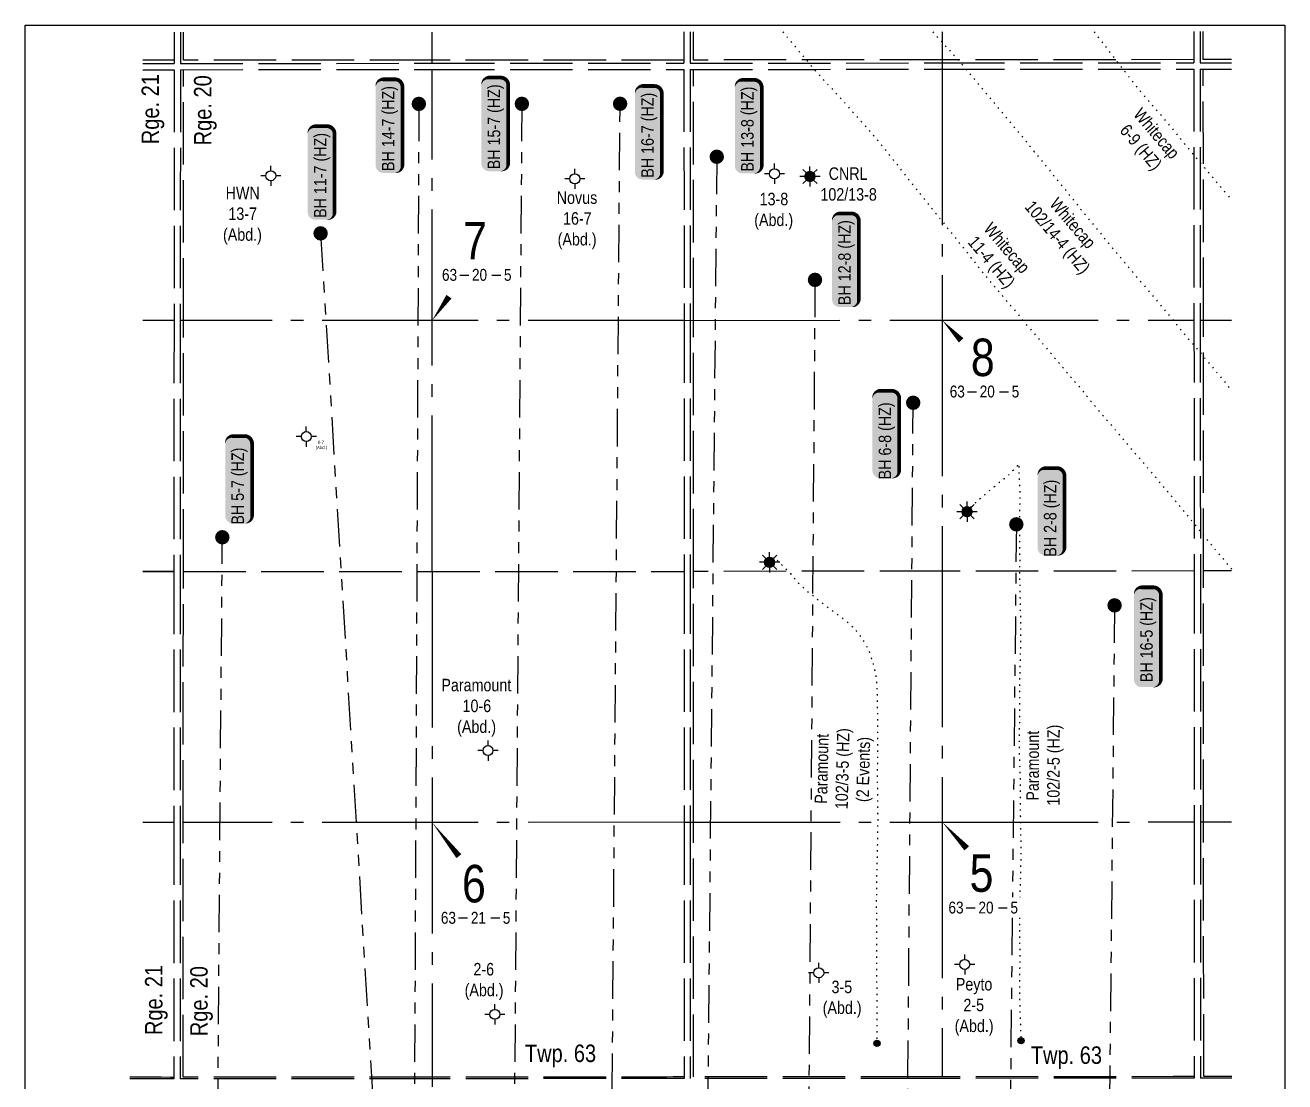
# Model space of a CAD drawing. Extents: x 492570 to 504268, y 6024618 to 6032974.
# Drawn here: x 502733 to 503742, y 6031501 to 6032348 of the extents above; entities that cross this region are included whole.
import ezdxf
from ezdxf.enums import TextEntityAlignment as Align

# ---------------------------------------------------------------- set-up
doc = ezdxf.new("R2010")
doc.units = 0
doc.header["$LTSCALE"] = 5
doc.header["$PDMODE"] = 34
doc.header["$PDSIZE"] = 0.03
for name, pattern in [('foc-DOT', [1, 0.2, -0.8]), ('foc-DRILLPATH', [14.75, 6, -1.75, 1.75, -1.75, 1.75, -1.75]), ('foc-QUARTERLINE', [33, 25, -3, 2, -3]), ('foc-UNSURVEYED', [12.5, 10, -2.5])]:
    doc.linetypes.add(name, pattern=pattern)
for name, color, linetype in [('10', 1, 'Continuous'), ('100040806320W500', 7, 'Continuous'), ('9', 3, 'Continuous'), ('AS-DRILL-T', 8, 'Continuous'), ('C-WS-S', 8, 'Continuous'), ('CG-NOTES', 7, 'Continuous'), ('D-TXT', 6, 'Continuous'), ('DETAIL-HZ-Existing', 8, 'foc-DOT'), ('F-WS-S', 8, 'Continuous'), ('L-BD', 7, 'Continuous'), ('L-MON', 1, 'Continuous'), ('L-QSEC', 8, 'foc-QUARTERLINE'), ('L-SECLBL', 7, 'Continuous'), ('L-USEC', 7, 'foc-UNSURVEYED'), ('P-PDRILLPATH', 12, 'foc-DRILLPATH')]:
    doc.layers.add(name, color=color, linetype=linetype)
doc.layers.add('C-WS-T', color=13, linetype='Continuous', lineweight=9)
doc.layers.add('F-WS-T', color=190, linetype='Continuous', lineweight=9)
doc.styles.add('80', font='ARIALN.TTF', dxfattribs={"height": 10})
doc.styles.add('80L', font='ARIALN.TTF', dxfattribs={"height": 10})
doc.styles.add('SIMPLEX', font='ARIALN.TTF')

# ---------------------------------------------------------------- blocks, each defined once
blk = doc.blocks.new('L-SECLBL')
at = {"layer": '9', "color": 7}
for p, q in [((-5.1, -27.8), (-12.3, -27.8)), ((20.7, -27.8), (13.5, -27.8))]:
    blk.add_line(p, q, dxfattribs=at)
at = {"layer": '10', "color": 2, "style": 'SIMPLEX'}
blk.add_attdef('SEC', text='', height=30, dxfattribs=at).set_placement((0, 0), align=Align.MIDDLE)
at = {"layer": '10', "color": 5, "style": '80L'}
blk.add_attdef('TWP', text='', height=9.5, dxfattribs=at).set_placement((-14.4, -27.4), align=Align.MIDDLE_RIGHT)
blk.add_attdef('RGE', text='', height=9.5, dxfattribs=at).set_placement((3.6, -27.4), align=Align.MIDDLE_CENTER)
blk.add_attdef('MER', text='', height=9.5, dxfattribs=at).set_placement((23.2, -27.4), align=Align.MIDDLE_LEFT)
blk = doc.blocks.new('*U81')
h = blk.add_hatch(color=254)
edge = h.paths.add_edge_path()
edge.add_line((-29, -11.5), (29, -11.5))
edge.add_arc((29, -5.5), 6, 270, 360)
edge.add_line((35, -5.5), (35, 4))
edge.add_arc((29, 4), 6, 0, 90)
edge.add_line((29, 10), (-29, 10))
edge.add_arc((-29, 4), 6, 90, 180)
edge.add_line((-35, 4), (-35, -5.5))
edge.add_arc((-29, -5.5), 6, 180, 270)
at = {"color": 1, "flags": 128}
blk.add_lwpolyline([(-29, -11.5, 3, 3, 0), (29, -11.5, 3, 3, 0.414214), (35, -5.5, 3, 3, 0), (35, 4, 3, 0, 0.414214), (29, 10, 0, 0, 0), (-29, 10, 0, 0, 0.414214), (-35, 4, 0, 0, 0), (-35, -5.5, 0, 3, 0.414214)], format="xyseb", close=True, dxfattribs=at)
blk.add_lwpolyline([(-21, -5, 0, 10, 0), (0, 0, 5, 5, 0)], format="xyseb", dxfattribs=at)
at = {"color": 1, "style": '80'}
blk.add_attdef('ENTER_TEXT_001', (-36, -5), '', height=10, dxfattribs=at)
blk = doc.blocks.new('*U82')
h = blk.add_hatch(color=254)
edge = h.paths.add_edge_path()
edge.add_line((-34, -11.5), (34, -11.5))
edge.add_arc((34, -5.5), 6, 270, 360)
edge.add_line((40, -5.5), (40, 4))
edge.add_arc((34, 4), 6, 0, 90)
edge.add_line((34, 10), (-34, 10))
edge.add_arc((-34, 4), 6, 90, 180)
edge.add_line((-40, 4), (-40, -5.5))
edge.add_arc((-34, -5.5), 6, 180, 270)
at = {"color": 1, "flags": 128}
blk.add_lwpolyline([(-34, -11.5, 3, 3, 0), (34, -11.5, 3, 3, 0.414214), (40, -5.5, 3, 3, 0), (40, 4, 3, 0, 0.414214), (34, 10, 0, 0, 0), (-34, 10, 0, 0, 0.414214), (-40, 4, 0, 0, 0), (-40, -5.5, 0, 3, 0.414214)], format="xyseb", close=True, dxfattribs=at)
blk.add_lwpolyline([(-21, -5, 0, 10, 0), (0, 0, 5, 5, 0)], format="xyseb", dxfattribs=at)
at = {"color": 1, "style": '80'}
blk.add_attdef('ENTER_TEXT_001', (-36, -5), '', height=10, dxfattribs=at)
blk = doc.blocks.new('*U83')
h = blk.add_hatch(color=254)
edge = h.paths.add_edge_path()
edge.add_line((-31.5, -11.5), (31.5, -11.5))
edge.add_arc((31.5, -5.5), 6, 270, 360)
edge.add_line((37.5, -5.5), (37.5, 4))
edge.add_arc((31.5, 4), 6, 0, 90)
edge.add_line((31.5, 10), (-31.5, 10))
edge.add_arc((-31.5, 4), 6, 90, 180)
edge.add_line((-37.5, 4), (-37.5, -5.5))
edge.add_arc((-31.5, -5.5), 6, 180, 270)
at = {"color": 1, "flags": 128}
blk.add_lwpolyline([(-31.5, -11.5, 3, 3, 0), (31.5, -11.5, 3, 3, 0.414214), (37.5, -5.5, 3, 3, 0), (37.5, 4, 3, 0, 0.414214), (31.5, 10, 0, 0, 0), (-31.5, 10, 0, 0, 0.414214), (-37.5, 4, 0, 0, 0), (-37.5, -5.5, 0, 3, 0.414214)], format="xyseb", close=True, dxfattribs=at)
blk.add_lwpolyline([(-21, -5, 0, 10, 0), (0, 0, 5, 5, 0)], format="xyseb", dxfattribs=at)
at = {"color": 1, "style": '80'}
blk.add_attdef('ENTER_TEXT_001', (-36, -5), '', height=10, dxfattribs=at)
blk = doc.blocks.new('plbh')
at = {"layer": 'L-MON'}
h = blk.add_hatch(color=255, dxfattribs=at)
h.dxf.hatch_style = 1
edge = h.paths.add_edge_path()
edge.add_arc((0, 0), 1.16, 0, 360)
h = blk.add_hatch(color=256, dxfattribs=at)
h.dxf.hatch_style = 1
h.paths.add_polyline_path([(-0.96, 0, 1), (0.96, 0, 1)])
h.paths.add_polyline_path([(0.91, 0, -1), (-0.91, 0, -1)], flags=16)
h.paths.add_polyline_path([(0.45, 0, -1), (-0.45, 0, -1)], flags=0)
h = blk.add_hatch(color=256, dxfattribs=at)
h.dxf.hatch_style = 1
h.paths.add_polyline_path([(-0.45, 0, 1), (0.45, 0, 1)])
h.paths.add_polyline_path([(0.4, 0, -1), (-0.4, 0, -1)], flags=16)
at = {"layer": 'L-MON', "color": 240}
for radius in [0.96, 0.91, 0.45, 0.4]:
    blk.add_circle((0, 0), radius, dxfattribs=at)
blk = doc.blocks.new('GABD')
for p, q in [((-0.81, 0), (-1.62, 0)), ((0, 0.81), (0, 1.62)), ((1.62, 0), (0.81, 0)), ((0, -0.81), (0, -1.62))]:
    blk.add_line(p, q)
blk.add_circle((0, 0), 0.8)
blk = doc.blocks.new('BH-Existing')
at = {"layer": 'AS-DRILL-T'}
h = blk.add_hatch(color=256, dxfattribs=at)
h.dxf.hatch_style = 1
edge = h.paths.add_edge_path()
edge.add_arc((0, 0), 0.5, 0, 360)
blk.add_circle((0, 0), 0.5, dxfattribs=at)
blk = doc.blocks.new('GAS')
h = blk.add_hatch(color=255)
h.dxf.hatch_style = 1
edge = h.paths.add_edge_path()
edge.add_arc((0, 0), 0.9, 0, 360)
for p, q in [((-0.81, 0), (-1.62, 0)), ((-0.57, 0.57), (-1.14, 1.14)), ((0, 0.81), (0, 1.62)), ((0.57, 0.57), (1.14, 1.14)), ((1.62, 0), (0.81, 0)), ((-0.57, -0.57), (-1.14, -1.14)), ((0, -0.81), (0, -1.62)), ((1.14, -1.14), (0.57, -0.57))]:
    blk.add_line(p, q)
blk.add_circle((0, 0), 0.8)

msp = doc.modelspace()

# ---------------------------------------------------------------- linework, layer by layer
at = {"layer": '100040806320W500'}
msp.add_point((503330.754, 6031918.668), dxfattribs=at)
at = {"layer": 'DETAIL-HZ-Existing', "flags": 128}
for points in [[(503339.674, 6032342.458), (503343.632, 6032337.752), (503348.244, 6032332.22), (503352.834, 6032326.732), (503357.457, 6032321.212), (503362.074, 6032315.674), (503366.782, 6032310.202), (503371.616, 6032304.874), (503376.514, 6032299.582), (503381.454, 6032294.332), (503386.309, 6032289.072), (503391.041, 6032283.689), (503395.774, 6032278.287), (503400.543, 6032272.904), (503405.341, 6032267.542), (503410.088, 6032262.262), (503414.733, 6032256.839), (503419.203, 6032251.281), (503423.671, 6032245.649), (503428.111, 6032240.031), (503432.523, 6032234.389), (503436.945, 6032228.754), (503441.408, 6032223.156), (503445.928, 6032217.529), (503450.395, 6032211.909), (503454.875, 6032206.279), (503459.37, 6032200.661), (503463.84, 6032195.089), (503468.387, 6032189.498), (503472.897, 6032183.878), (503477.342, 6032178.246), (503481.827, 6032172.596), (503486.282, 6032166.993), (503490.749, 6032161.328), (503495.184, 6032155.726), (503499.692, 6032150.106), (503504.287, 6032144.551), (503508.884, 6032139.126), (503513.524, 6032133.628), (503518.127, 6032128.16), (503522.774, 6032122.665), (503527.391, 6032117.158), (503531.981, 6032111.593), (503536.591, 6032106.12), (503541.246, 6032100.653), (503545.899, 6032095.16), (503550.573, 6032089.688), (503555.208, 6032084.183), (503559.856, 6032078.663), (503564.371, 6032073.288), (503569.001, 6032067.768), (503573.648, 6032062.275), (503578.258, 6032056.802), (503582.85, 6032051.292), (503587.433, 6032045.75), (503592.033, 6032040.172), (503596.64, 6032034.692), (503601.328, 6032029.225), (503606.013, 6032023.74), (503610.682, 6032018.257), (503615.295, 6032012.802), (503619.927, 6032007.36), (503624.557, 6032001.947), (503629.247, 6031996.45), (503633.895, 6031991.022), (503638.51, 6031985.479), (503643.102, 6031979.934), (503647.759, 6031974.519), (503652.434, 6031969.044), (503657.019, 6031963.499), (503661.574, 6031957.927), (503666.172, 6031952.382), (503670.749, 6031946.799), (503675.254, 6031941.212), (503679.781, 6031935.669), (503684.361, 6031930.122), (503688.926, 6031924.617), (503693.534, 6031919.102), (503698.159, 6031913.566), (503699.306, 6031912.182)], [(503459.807, 6032342.52), (503462.321, 6032339.782), (503467.164, 6032334.462), (503471.971, 6032329.127), (503476.771, 6032323.797), (503481.571, 6032318.445), (503486.249, 6032312.982), (503490.831, 6032307.432), (503495.421, 6032301.955), (503500.036, 6032296.437), (503504.633, 6032290.889), (503509.226, 6032285.342), (503513.781, 6032279.772), (503518.371, 6032274.212), (503522.978, 6032268.664), (503527.543, 6032263.152), (503532.118, 6032257.637), (503536.673, 6032252.092), (503541.225, 6032246.522), (503545.793, 6032240.964), (503550.265, 6032235.457), (503554.745, 6032229.899), (503559.237, 6032224.361), (503563.755, 6032218.779), (503568.235, 6032213.194), (503572.722, 6032207.616), (503577.2, 6032202.029), (503581.68, 6032196.451), (503586.247, 6032190.866), (503590.792, 6032185.306), (503595.352, 6032179.741), (503599.929, 6032174.191), (503604.477, 6032168.684), (503609.054, 6032163.116), (503613.664, 6032157.578), (503618.289, 6032152.091), (503622.954, 6032146.588), (503627.589, 6032141.133), (503632.244, 6032135.621), (503636.834, 6032130.146), (503641.459, 6032124.621), (503646.086, 6032119.091), (503650.623, 6032113.618), (503655.223, 6032108.086), (503659.771, 6032102.576), (503664.378, 6032097.043), (503669.031, 6032091.566), (503673.713, 6032086.083), (503678.33, 6032080.615), (503682.953, 6032075.12), (503687.605, 6032069.628), (503692.193, 6032064.08), (503696.665, 6032058.443), (503699.249, 6032055.219)], [(503589.213, 6032342.587), (503590.777, 6032340.52), (503595.167, 6032334.695), (503599.577, 6032328.96), (503604.049, 6032323.187), (503608.499, 6032317.502), (503613.009, 6032311.704), (503617.111, 6032306.419), (503621.633, 6032300.662), (503626.163, 6032294.904), (503630.843, 6032289.367), (503635.67, 6032283.914), (503645.12, 6032272.811), (503649.76, 6032267.229), (503654.42, 6032261.634), (503663.682, 6032250.456), (503668.372, 6032244.808), (503677.722, 6032233.653), (503682.076, 6032228.47), (503686.711, 6032222.918), (503691.361, 6032217.323), (503697.953, 6032209.54), (503699.189, 6032208.1)], [(503487.35, 6031958.105), (503487.35, 6031958.105), (503487.35, 6031958.138), (503487.35, 6031958.175), (503487.35, 6031958.175), (503487.35, 6031958.2), (503487.35, 6031958.255), (503487.35, 6031958.285), (503487.35, 6031958.285), (503487.35, 6031958.285), (503487.35, 6031958.358), (503487.35, 6031958.463), (503487.35, 6031958.58), (503487.35, 6031958.643), (503487.35, 6031958.71), (503487.35, 6031958.783), (503487.35, 6031958.818), (503487.35, 6031958.873), (503487.35, 6031959.013), (503487.35, 6031959.145), (503487.35, 6031959.218), (503487.35, 6031959.33), (503487.308, 6031959.35), (503487.258, 6031959.343), (503487.23, 6031959.365), (503487.25, 6031959.43), (503487.3, 6031959.543), (503487.39, 6031959.683), (503487.528, 6031959.848), (503487.715, 6031960.045), (503487.952, 6031960.268), (503488.242, 6031960.505), (503488.587, 6031960.758), (503488.982, 6031961.023), (503489.435, 6031961.316), (503489.922, 6031961.643), (503490.447, 6031962.031), (503490.967, 6031962.438), (503491.472, 6031962.854), (503491.962, 6031963.274), (503492.442, 6031963.704), (503492.927, 6031964.154), (503493.394, 6031964.594), (503493.857, 6031965.034), (503494.309, 6031965.467), (503494.769, 6031965.894), (503495.231, 6031966.312), (503495.691, 6031966.729), (503496.149, 6031967.137), (503496.619, 6031967.542), (503497.111, 6031967.95), (503497.606, 6031968.35), (503498.103, 6031968.75), (503498.588, 6031969.142), (503499.081, 6031969.55), (503499.563, 6031969.955), (503500.038, 6031970.37), (503500.49, 6031970.78), (503500.923, 6031971.193), (503501.338, 6031971.603), (503501.743, 6031972.018), (503502.148, 6031972.413), (503502.548, 6031972.786), (503502.955, 6031973.148), (503503.36, 6031973.501), (503503.747, 6031973.851), (503504.13, 6031974.181), (503504.53, 6031974.501), (503504.952, 6031974.824), (503505.397, 6031975.156), (503505.834, 6031975.496), (503506.282, 6031975.841), (503506.737, 6031976.187), (503507.207, 6031976.537), (503507.682, 6031976.887), (503508.139, 6031977.234), (503508.597, 6031977.587), (503509.054, 6031977.945), (503509.426, 6031978.245), (503509.504, 6031978.307), (503509.974, 6031978.675), (503510.459, 6031979.037), (503510.919, 6031979.4), (503511.361, 6031979.777), (503511.814, 6031980.2), (503512.276, 6031980.655), (503512.711, 6031981.105), (503513.146, 6031981.538), (503513.421, 6031981.778), (503513.613, 6031981.935), (503514.093, 6031982.303), (503514.551, 6031982.658), (503515.013, 6031983.021), (503515.478, 6031983.383), (503515.995, 6031983.773), (503516.413, 6031984.076), (503516.893, 6031984.409), (503517.38, 6031984.736), (503517.843, 6031985.081), (503518.275, 6031985.439), (503518.695, 6031985.801), (503519.145, 6031986.187), (503519.595, 6031986.577), (503520.005, 6031986.962), (503520.39, 6031987.354), (503520.77, 6031987.777), (503521.164, 6031988.209), (503521.594, 6031988.632), (503522.022, 6031989.035), (503522.417, 6031989.42), (503522.812, 6031989.805), (503523.229, 6031990.202), (503523.677, 6031990.617), (503524.154, 6031991.045), (503524.619, 6031991.465), (503525.044, 6031991.875), (503525.451, 6031992.285), (503525.839, 6031992.7), (503526.194, 6031993.103), (503526.531, 6031993.473), (503526.846, 6031993.803), (503527.136, 6031994.133), (503527.383, 6031994.443), (503527.613, 6031994.731), (503527.831, 6031994.988), (503528.023, 6031995.231), (503528.186, 6031995.458), (503528.323, 6031995.673), (503528.433, 6031995.873), (503528.518, 6031996.063), (503528.588, 6031996.243), (503528.598, 6031996.276), (503528.638, 6031996.396), (503528.67, 6031996.516), (503528.688, 6031996.593), (503528.695, 6031996.631), (503528.71, 6031996.731), (503528.72, 6031996.803), (503528.718, 6031996.843), (503528.71, 6031996.876), (503528.7, 6031996.898), (503528.683, 6031996.883), (503528.67, 6031996.801), (503528.668, 6031996.643), (503528.675, 6031996.418), (503528.695, 6031996.126), (503528.736, 6031995.758), (503528.778, 6031995.346), (503528.811, 6031994.901), (503528.826, 6031994.386), (503528.801, 6031993.768), (503528.771, 6031993.058), (503528.759, 6031992.268), (503528.749, 6031991.408), (503528.749, 6031990.538), (503528.754, 6031990.361), (503528.777, 6031989.623), (503528.824, 6031988.606), (503528.885, 6031987.496), (503528.955, 6031986.336), (503529.04, 6031985.103), (503529.133, 6031983.806), (503529.231, 6031982.464), (503529.333, 6031981.049), (503529.336, 6031981.036), (503529.426, 6031979.581), (503529.494, 6031978.056), (503529.504, 6031977.779), (503529.552, 6031976.486), (503529.604, 6031974.876), (503529.645, 6031973.251), (503529.658, 6031971.551), (503529.643, 6031969.769), (503529.596, 6031967.929), (503529.581, 6031967.461), (503529.541, 6031966.008), (503529.507, 6031964.036), (503529.474, 6031962.036), (503529.442, 6031959.968), (503529.44, 6031957.913), (503529.466, 6031955.788), (503529.501, 6031953.638), (503529.504, 6031953.461), (503529.524, 6031951.486), (503529.517, 6031949.288), (503529.502, 6031947.091), (503529.495, 6031944.853), (503529.496, 6031942.611), (503529.486, 6031940.368), (503529.481, 6031939.768), (503529.471, 6031938.156), (503529.462, 6031935.953), (503529.455, 6031933.728), (503529.455, 6031931.476), (503529.461, 6031929.186), (503529.471, 6031926.891), (503529.489, 6031924.558), (503529.509, 6031922.216), (503529.512, 6031919.863), (503529.5, 6031917.523), (503529.468, 6031915.148), (503529.461, 6031914.656), (503529.436, 6031912.781), (503529.412, 6031910.373), (503529.407, 6031908.081), (503529.433, 6031905.011), (503529.473, 6031902.538), (503529.519, 6031900.191), (503529.577, 6031897.841), (503529.637, 6031895.493), (503529.69, 6031893.146), (503529.74, 6031890.796), (503529.786, 6031888.446), (503529.834, 6031886.073), (503529.887, 6031883.673), (503529.947, 6031881.248), (503530.003, 6031878.823), (503530.041, 6031876.401), (503530.054, 6031873.976), (503530.054, 6031871.576), (503530.05, 6031869.151), (503530.055, 6031866.726), (503530.068, 6031864.301), (503530.083, 6031861.876), (503530.114, 6031859.451), (503530.124, 6031857.026), (503530.117, 6031854.626), (503530.118, 6031852.201), (503530.096, 6031849.801), (503530.049, 6031847.376), (503529.999, 6031844.953), (503529.945, 6031842.528), (503529.875, 6031840.128), (503529.79, 6031837.73), (503529.716, 6031835.308), (503529.656, 6031832.883), (503529.594, 6031830.458), (503529.53, 6031828.06), (503529.463, 6031825.635), (503529.411, 6031823.235), (503529.379, 6031820.81), (503529.352, 6031818.388), (503529.327, 6031815.963), (503529.315, 6031813.538), (503529.308, 6031811.138), (503529.296, 6031808.713), (503529.286, 6031806.288), (503529.282, 6031803.863), (503529.272, 6031801.463), (503529.265, 6031799.038), (503529.278, 6031796.613), (503529.304, 6031794.188), (503529.314, 6031791.788), (503529.282, 6031789.365), (503529.233, 6031786.94), (503529.196, 6031784.54), (503529.164, 6031782.115), (503529.137, 6031779.69), (503529.122, 6031777.268), (503529.115, 6031774.843), (503529.113, 6031772.442), (503529.118, 6031770.017), (503529.134, 6031767.592), (503529.157, 6031765.167), (503529.182, 6031762.77), (503529.22, 6031760.345), (503529.306, 6031757.922), (503529.426, 6031755.525), (503529.547, 6031753.105), (503529.652, 6031750.683), (503529.72, 6031748.257), (503529.768, 6031745.86), (503529.821, 6031743.435), (503529.861, 6031741.01), (503529.884, 6031738.613), (503529.895, 6031736.187), (503529.903, 6031733.762), (503529.913, 6031731.362), (503529.929, 6031728.937), (503529.949, 6031726.512), (503529.957, 6031724.09), (503529.968, 6031721.69), (503529.99, 6031719.265), (503530.016, 6031716.865), (503530.039, 6031714.44), (503530.059, 6031712.015), (503530.077, 6031710.592), (503530.095, 6031709.59), (503530.145, 6031707.192), (503530.211, 6031704.792), (503530.264, 6031702.367), (503530.294, 6031699.942), (503530.317, 6031697.517), (503530.323, 6031695.092), (503530.343, 6031692.692), (503530.378, 6031690.27), (503530.404, 6031687.895), (503530.414, 6031685.472), (503530.405, 6031683.05), (503530.37, 6031680.65), (503530.328, 6031678.225), (503530.281, 6031675.802), (503530.234, 6031673.377), (503530.19, 6031670.977), (503530.145, 6031668.552), (503530.098, 6031666.13), (503530.036, 6031663.705), (503529.956, 6031661.307), (503529.869, 6031658.882), (503529.782, 6031656.46), (503529.7, 6031654.06), (503529.621, 6031651.637), (503529.532, 6031649.224)], [(503329.084, 6031917.555), (503329.084, 6031917.555), (503329.084, 6031917.548), (503329.009, 6031917.455), (503329.041, 6031917.43), (503329.131, 6031917.393), (503329.519, 6031917.26), (503329.984, 6031917.225), (503330.394, 6031917.48), (503330.584, 6031917.818), (503330.651, 6031917.988), (503330.736, 6031918.26), (503330.781, 6031918.44), (503330.854, 6031918.715), (503330.986, 6031918.888), (503331.204, 6031918.99), (503331.329, 6031919.03), (503331.406, 6031919.083), (503331.429, 6031919.11), (503331.464, 6031919.175), (503331.481, 6031919.255), (503331.481, 6031919.3), (503331.481, 6031919.3), (503331.484, 6031919.5), (503331.511, 6031919.76), (503331.604, 6031920.045), (503331.604, 6031920.045), (503331.736, 6031920.325), (503331.879, 6031920.575), (503332.029, 6031920.778), (503332.179, 6031920.95), (503332.324, 6031921.116), (503332.454, 6031921.263), (503332.554, 6031921.378), (503332.616, 6031921.463), (503332.646, 6031921.526), (503332.661, 6031921.578), (503332.669, 6031921.621), (503332.674, 6031921.651), (503332.676, 6031921.673), (503332.701, 6031921.678), (503332.786, 6031921.638), (503332.814, 6031921.623), (503332.941, 6031921.531), (503333.144, 6031921.373), (503333.361, 6031921.183), (503333.379, 6031921.163), (503333.656, 6031920.891), (503333.986, 6031920.566), (503334.369, 6031920.193), (503334.791, 6031919.781), (503335.246, 6031919.336), (503335.736, 6031918.856), (503336.229, 6031918.371), (503336.256, 6031918.343), (503336.804, 6031917.783), (503337.391, 6031917.153), (503338.006, 6031916.471), (503338.669, 6031915.746), (503339.389, 6031914.996), (503340.164, 6031914.228), (503341.012, 6031913.431), (503341.927, 6031912.581), (503342.867, 6031911.671), (503343.812, 6031910.709), (503344.772, 6031909.666), (503345.769, 6031908.531), (503346.834, 6031907.309), (503347.934, 6031905.996), (503349.072, 6031904.581), (503350.255, 6031903.111), (503351.537, 6031901.627), (503352.957, 6031900.179), (503354.492, 6031898.754), (503356.087, 6031897.322), (503357.72, 6031895.859), (503359.405, 6031894.382), (503361.155, 6031892.922), (503362.935, 6031891.495), (503364.723, 6031890.08), (503366.52, 6031888.655), (503368.37, 6031887.205), (503370.23, 6031885.79), (503372.513, 6031884.05), (503373.405, 6031883.355), (503374.825, 6031882.263), (503374.885, 6031882.215), (503375.263, 6031881.928), (503377.103, 6031880.538), (503378.916, 6031879.211), (503380.841, 6031877.828), (503382.706, 6031876.441), (503384.503, 6031875.088), (503386.388, 6031873.698), (503388.236, 6031872.341), (503390.098, 6031870.919), (503391.964, 6031869.404), (503393.679, 6031867.911), (503395.386, 6031866.284), (503397.029, 6031864.534), (503398.521, 6031862.789), (503400.044, 6031860.872), (503401.457, 6031859.004), (503402.802, 6031857.092), (503404.044, 6031855.142), (503405.219, 6031853.144), (503406.342, 6031851.094), (503407.39, 6031849.054), (503408.35, 6031847.007), (503409.225, 6031844.95), (503410.09, 6031842.765), (503410.887, 6031840.56), (503411.593, 6031838.322), (503412.215, 6031836.062), (503412.775, 6031833.777), (503413.28, 6031831.485), (503413.725, 6031829.177), (503414.098, 6031826.86), (503414.408, 6031824.537), (503414.666, 6031822.195), (503414.863, 6031819.862), (503415.011, 6031817.52), (503415.114, 6031815.177), (503415.194, 6031812.822), (503415.241, 6031810.477), (503415.267, 6031808.125), (503415.299, 6031805.775), (503415.342, 6031803.43), (503415.392, 6031801.087), (503415.442, 6031798.737), (503415.455, 6031796.39), (503415.455, 6031794.035), (503415.482, 6031791.692), (503415.523, 6031789.347), (503415.558, 6031787), (503415.588, 6031784.655), (503415.618, 6031782.3), (503415.653, 6031779.957), (503415.671, 6031777.602), (503415.668, 6031775.257), (503415.663, 6031772.915), (503415.658, 6031770.565), (503415.656, 6031768.22), (503415.651, 6031765.89), (503415.629, 6031763.54), (503415.584, 6031761.197), (503415.524, 6031758.847), (503415.467, 6031756.497), (503415.427, 6031754.149), (503415.397, 6031751.797), (503415.38, 6031749.452), (503415.39, 6031747.097), (503415.407, 6031744.752), (503415.422, 6031742.407), (503415.445, 6031740.062), (503415.46, 6031737.724), (503415.48, 6031735.372), (503415.515, 6031733.022), (503415.548, 6031730.677), (503415.583, 6031728.327), (503415.606, 6031725.982), (503415.606, 6031723.637), (503415.624, 6031721.279), (503415.659, 6031718.934), (503415.701, 6031716.582), (503415.731, 6031714.237), (503415.739, 6031711.894), (503415.727, 6031709.547), (503415.707, 6031707.207), (503415.697, 6031704.859), (503415.687, 6031702.507), (503415.647, 6031700.162), (503415.595, 6031697.812), (503415.545, 6031695.477), (503415.482, 6031693.134), (503415.405, 6031690.784), (503415.343, 6031688.432), (503415.29, 6031686.067), (503415.25, 6031683.722), (503415.208, 6031681.369), (503415.153, 6031679.019), (503415.073, 6031676.674), (503414.996, 6031674.334), (503414.959, 6031671.979), (503414.931, 6031669.629), (503414.904, 6031667.279), (503414.884, 6031664.937), (503414.857, 6031662.597), (503414.812, 6031660.254), (503414.762, 6031657.876), (503414.707, 6031655.506), (503414.68, 6031653.161), (503414.665, 6031650.806), (503414.637, 6031648.459), (503414.62, 6031646.109), (503414.615, 6031643.759), (503414.62, 6031641.411), (503414.648, 6031639.054), (503414.68, 6031636.711), (503414.698, 6031634.361), (503414.703, 6031632.009), (503414.733, 6031629.666), (503414.771, 6031627.314), (503414.781, 6031624.969), (503414.799, 6031622.614), (503414.811, 6031620.264), (503414.804, 6031617.911), (503414.796, 6031615.559), (503414.799, 6031613.211), (503414.824, 6031610.861), (503414.869, 6031608.494), (503414.894, 6031606.146), (503414.885, 6031603.784), (503414.847, 6031601.439), (503414.802, 6031599.089), (503414.772, 6031596.739), (503414.76, 6031594.389), (503414.775, 6031592.071), (503414.803, 6031589.706), (503414.823, 6031587.351), (503414.833, 6031584.999), (503414.858, 6031582.644), (503414.888, 6031580.286), (503414.906, 6031577.936), (503414.918, 6031575.584), (503414.929, 6031573.236), (503414.929, 6031570.896), (503414.924, 6031568.541), (503414.931, 6031566.189), (503414.947, 6031563.841), (503414.954, 6031561.486), (503414.967, 6031559.138), (503414.989, 6031556.786), (503415.02, 6031554.431), (503415.057, 6031552.078), (503415.065, 6031549.726), (503415.06, 6031547.378), (503415.075, 6031545.026), (503415.093, 6031542.673), (503415.115, 6031540.328), (503415.123, 6031537.983), (503415.123, 6031536.078), (503415.138, 6031532.328)], [(503329.084, 6031917.555), (503329.084, 6031917.555), (503329.084, 6031917.548), (503329.009, 6031917.455), (503329.041, 6031917.43), (503329.131, 6031917.393), (503329.519, 6031917.26), (503329.984, 6031917.225), (503330.394, 6031917.48), (503330.649, 6031917.988), (503330.781, 6031918.44), (503330.854, 6031918.715), (503330.986, 6031918.888), (503331.204, 6031918.99), (503331.329, 6031919.03), (503331.406, 6031919.083), (503331.491, 6031919.17), (503331.591, 6031919.273), (503331.641, 6031919.33), (503331.686, 6031919.383), (503331.714, 6031919.435), (503331.716, 6031919.473), (503331.699, 6031919.495), (503331.664, 6031919.51), (503331.616, 6031919.518), (503331.561, 6031919.515), (503331.336, 6031919.493), (503331.226, 6031919.493), (503331.181, 6031919.528), (503331.181, 6031919.603), (503331.264, 6031919.715), (503331.316, 6031919.77), (503331.339, 6031919.795), (503331.356, 6031919.815), (503331.354, 6031919.823), (503331.299, 6031919.825), (503331.239, 6031919.855), (503331.236, 6031919.868), (503331.239, 6031919.885), (503331.241, 6031919.91), (503331.221, 6031919.935), (503331.204, 6031919.935), (503331.166, 6031919.91), (503331.091, 6031919.838), (503330.969, 6031919.743), (503330.866, 6031919.675), (503330.766, 6031919.623), (503330.711, 6031919.618), (503330.706, 6031919.628), (503330.704, 6031919.573), (503330.719, 6031919.423), (503330.771, 6031919.335), (503330.794, 6031919.308), (503330.789, 6031919.263), (503330.771, 6031919.225), (503330.634, 6031918.965), (503330.504, 6031918.78), (503330.286, 6031918.51), (503330.176, 6031918.405), (503330.171, 6031918.438), (503330.231, 6031918.493), (503330.404, 6031918.58), (503330.496, 6031918.603), (503330.706, 6031918.665), (503330.751, 6031918.68)], [(503529.297, 6031632.858), (503529.294, 6031632.294), (503529.297, 6031629.869), (503529.313, 6031627.444), (503529.333, 6031625.044), (503529.369, 6031622.619), (503529.389, 6031620.197), (503529.41, 6031617.797), (503529.435, 6031615.374), (503529.468, 6031612.949), (503529.501, 6031610.524), (503529.522, 6031608.124), (503529.522, 6031608.099), (503529.535, 6031605.674), (503529.54, 6031603.274), (503529.543, 6031600.852), (503529.548, 6031598.427), (503529.539, 6031596.002), (503529.514, 6031593.602), (503529.497, 6031591.177), (503529.485, 6031588.752), (503529.473, 6031586.327), (503529.459, 6031583.927), (503529.449, 6031581.527), (503529.437, 6031579.102), (503529.425, 6031576.677), (503529.425, 6031574.277), (503529.416, 6031571.852), (503529.419, 6031569.427), (503529.452, 6031567.002), (503529.49, 6031564.577), (503529.538, 6031562.154), (503529.588, 6031559.729), (503529.631, 6031557.329), (503529.707, 6031554.904), (503529.817, 6031552.484), (503529.933, 6031550.062), (503530.046, 6031547.639), (503530.151, 6031545.217), (503530.252, 6031542.794), (503530.352, 6031540.344), (503530.445, 6031537.921), (503530.583, 6031534.449)]]:
    msp.add_lwpolyline(points, dxfattribs=at)
at = {"layer": 'L-BD'}
msp.add_lwpolyline([(502732.532, 6032347.834), (503741.99, 6032347.834), (503741.99, 6030638.752), (502732.532, 6030638.752)], close=True, dxfattribs=at)
at = {"layer": 'L-QSEC'}
for p, q in [((503058.693, 6032317.326), (503058.697, 6032342.312)), ((503467.324, 6032342.566), (503467.33, 6032312.553)), ((503467.33, 6032312.553), (503467.373, 6032111.511)), ((502851.797, 6032111.156), (502826.811, 6032111.177)), ((503260.506, 6032111.362), (502856.824, 6032111.159)), ((503260.506, 6032111.362), (503467.373, 6032111.511)), ((503467.373, 6032111.511), (503669.214, 6032111.657)), ((503467.373, 6032111.511), (503467.417, 6031910.47)), ((503058.638, 6031910.221), (503058.582, 6031497.476)), ((502851.672, 6031709.085), (502826.684, 6031709.107)), ((503260.522, 6031709.279), (502859.212, 6031709.089)), ((503674.399, 6031709.576), (503699.386, 6031709.594))]:
    msp.add_line(p, q, dxfattribs=at)
at = {"layer": 'L-QSEC', "flags": 128}
for points in [[(503058.638, 6031910.221), (503058.692, 6032312.299)], [(503674.24, 6032111.661), (503699.227, 6032111.679)], [(503467.417, 6031910.47), (503467.461, 6031709.428)], [(503260.522, 6031709.279), (503467.461, 6031709.428)], [(503467.461, 6031709.428), (503669.373, 6031709.572)], [(503467.461, 6031709.428), (503467.505, 6031505.421)]]:
    msp.add_lwpolyline(points, dxfattribs=at)
at = {"layer": 'L-SECLBL', "flags": 128}
for points in [[(503058.665, 6032111.26, 0, 4.997, 0), (503072.159, 6032130.388, 0, 0, 0)], [(503467.373, 6032111.511, 0, 4.997, 0), (503482.599, 6032095.397, 0, 0, 0)], [(503058.611, 6031709.183, 0, 4.997, 0), (503080.074, 6031682.174, 0, 0, 0)], [(503467.461, 6031709.428, 0, 4.997, 0), (503487.097, 6031688.453, 0, 0, 0)]]:
    msp.add_lwpolyline(points, format="xyseb", dxfattribs=at)
at = {"layer": 'L-USEC'}
for p, q in [((502851.869, 6032342.216), (502851.862, 6032317.219)), ((502856.896, 6032342.218), (502856.888, 6032317.221)), ((502859.402, 6032319.736), (502859.409, 6032342.219)), ((503260.498, 6032342.416), (503260.499, 6032319.943)), ((503260.498, 6032342.415), (503260.499, 6032317.429)), ((503265.524, 6032342.419), (503265.525, 6032317.433)), ((503268.038, 6032319.948), (503268.037, 6032342.421)), ((502851.862, 6032319.732), (502826.876, 6032319.753)), ((502826.873, 6032312.213), (502851.86, 6032312.192)), ((502826.875, 6032317.24), (502851.862, 6032317.219)), ((502826.747, 6031910.142), (502851.735, 6031910.121)), ((502851.735, 6031910.121), (502826.747, 6031910.142))]:
    msp.add_line(p, q, dxfattribs=at)
at = {"layer": 'L-USEC', "flags": 128}
for points in [[(503669.123, 6032342.712), (503669.133, 6032317.726)], [(503674.149, 6032342.716), (503674.159, 6032317.729)], [(503676.671, 6032320.245), (503676.662, 6032342.718)], [(503058.694, 6032319.839), (502957.79, 6032319.787), (502957.79, 6032319.787), (502859.402, 6032319.736)], [(503260.499, 6032319.943), (503159.596, 6032319.891), (503058.694, 6032319.839)], [(503467.328, 6032320.093), (503366.426, 6032320.019), (503366.426, 6032320.019), (503268.038, 6032319.948)], [(503669.132, 6032320.239), (503568.23, 6032320.166), (503467.328, 6032320.093)], [(503699.144, 6032320.261), (503676.671, 6032320.245)], [(502851.86, 6032312.192), (502851.829, 6032211.674), (502851.797, 6032111.156)], [(502856.886, 6032312.191), (502856.855, 6032211.673), (502856.824, 6032111.155)], [(502856.886, 6032312.195), (502957.789, 6032312.247), (503058.692, 6032312.299)], [(502856.888, 6032317.221), (502957.786, 6032317.273), (503058.69, 6032317.326)], [(502859.337, 6032111.16), (502859.368, 6032211.678), (502859.4, 6032312.196)], [(503058.69, 6032317.326), (503153.422, 6032317.37), (503159.592, 6032317.373), (503260.496, 6032317.429)], [(503058.692, 6032312.299), (503153.424, 6032312.343), (503159.595, 6032312.347), (503260.499, 6032312.403)], [(503260.499, 6032312.403), (503260.502, 6032211.882), (503260.506, 6032111.362)], [(503265.525, 6032317.433), (503366.423, 6032317.506), (503467.326, 6032317.579)], [(503265.525, 6032312.407), (503366.426, 6032312.48), (503467.33, 6032312.553)], [(503265.525, 6032312.407), (503265.529, 6032211.883), (503265.532, 6032111.362)], [(503268.046, 6032111.367), (503268.042, 6032211.888), (503268.039, 6032312.408)], [(503467.326, 6032317.579), (503568.229, 6032317.653), (503669.133, 6032317.726)], [(503467.33, 6032312.553), (503568.232, 6032312.626), (503669.135, 6032312.699)], [(503669.135, 6032312.699), (503669.174, 6032212.178), (503669.214, 6032111.657)], [(503674.159, 6032317.729), (503699.145, 6032317.748)], [(503674.161, 6032312.703), (503699.147, 6032312.721)], [(503674.161, 6032312.703), (503674.201, 6032212.18), (503674.24, 6032111.659)], [(503676.753, 6032111.663), (503676.714, 6032212.184), (503676.674, 6032312.705)], [(502851.797, 6032111.156), (502851.766, 6032010.638), (502851.735, 6031910.121)], [(502856.824, 6032111.155), (502856.793, 6032010.637), (502856.761, 6031910.119)], [(502859.275, 6031910.124), (502859.306, 6032010.643), (502859.337, 6032111.16)], [(503260.506, 6032111.362), (503260.51, 6032010.841), (503260.513, 6031910.32)], [(503265.532, 6032111.362), (503265.536, 6032010.841), (503265.54, 6031910.32)], [(503268.053, 6031910.325), (503268.05, 6032010.847), (503268.046, 6032111.367)], [(503669.214, 6032111.657), (503669.254, 6032011.136), (503669.293, 6031910.615)], [(503674.24, 6032111.659), (503674.28, 6032011.138), (503674.32, 6031910.617)], [(503676.833, 6031910.62), (503676.793, 6032011.142), (503676.753, 6032111.663)], [(502851.735, 6031910.121), (502851.703, 6031809.603), (502851.672, 6031709.085)], [(502856.761, 6031910.119), (502856.73, 6031809.601), (502856.699, 6031709.083)], [(502859.212, 6031709.089), (502859.243, 6031809.607), (502859.275, 6031910.124)], [(502859.275, 6031910.124), (502957.698, 6031910.172), (503058.638, 6031910.221), (503159.576, 6031910.271), (503260.513, 6031910.32)], [(503260.513, 6031910.32), (503260.518, 6031809.8), (503260.522, 6031709.279)], [(503265.54, 6031910.32), (503265.544, 6031809.8), (503265.548, 6031709.28)], [(503467.417, 6031910.47), (503366.477, 6031910.397), (503268.053, 6031910.325)], [(503268.061, 6031709.285), (503268.057, 6031809.806), (503268.053, 6031910.325)], [(503669.293, 6031910.615), (503568.355, 6031910.542), (503467.417, 6031910.47)], [(503669.293, 6031910.615), (503669.333, 6031810.094), (503669.373, 6031709.572)], [(503674.32, 6031910.617), (503674.36, 6031810.096), (503674.399, 6031709.574)], [(503699.306, 6031910.637), (503676.833, 6031910.62)], [(503676.913, 6031709.578), (503676.873, 6031810.1), (503676.833, 6031910.62)], [(502851.672, 6031709.085), (502851.641, 6031607.04), (502851.609, 6031503.731)], [(502856.699, 6031709.083), (502856.668, 6031607.039), (502856.636, 6031503.727)], [(502859.15, 6031505), (502859.181, 6031607.045), (502859.212, 6031709.089)], [(503260.522, 6031709.279), (503260.526, 6031607.277), (503260.53, 6031504.009)], [(503265.548, 6031709.28), (503265.552, 6031607.277), (503265.557, 6031504.013)], [(503268.07, 6031505.279), (503268.066, 6031607.282), (503268.061, 6031709.285)], [(503669.373, 6031709.572), (503669.413, 6031607.568), (503669.454, 6031504.3)], [(503674.399, 6031709.574), (503674.44, 6031607.57), (503674.481, 6031504.303)], [(503676.994, 6031505.569), (503676.953, 6031607.574), (503676.913, 6031709.578)], [(502851.609, 6031503.731), (502848.988, 6031503.733), (502841.448, 6031503.74), (502816.462, 6031503.761)], [(502851.61, 6031504.995), (502848.989, 6031504.997), (502841.449, 6031505.004), (502816.463, 6031505.025)], [(503058.584, 6031503.872), (503046.634, 6031503.864), (502957.609, 6031503.803), (502946.554, 6031503.796), (502856.636, 6031503.734)], [(503058.583, 6031505.136), (503046.633, 6031505.128), (502957.609, 6031505.067), (502946.553, 6031505.06), (502946.553, 6031505.06), (502859.15, 6031505)], [(503260.53, 6031505.274), (503251.817, 6031505.268), (503246.791, 6031505.264), (503159.556, 6031505.205), (503146.712, 6031505.196), (503058.583, 6031505.136)], [(503260.531, 6031504.009), (503251.818, 6031504.004), (503246.792, 6031504), (503159.557, 6031503.941), (503146.713, 6031503.932), (503058.584, 6031503.872)], [(503452.141, 6031505.41), (503366.53, 6031505.349), (503351.979, 6031505.338), (503351.979, 6031505.338), (503265.557, 6031505.277)], [(503452.142, 6031504.146), (503366.531, 6031504.085), (503351.98, 6031504.074), (503265.558, 6031504.013)], [(503669.454, 6031505.564), (503660.006, 6031505.558), (503652.466, 6031505.552), (503568.479, 6031505.493), (503552.304, 6031505.481), (503467.505, 6031505.421), (503452.141, 6031505.41)], [(503669.455, 6031504.3), (503660.007, 6031504.293), (503652.467, 6031504.288), (503568.48, 6031504.228), (503552.305, 6031504.217), (503467.506, 6031504.157), (503452.142, 6031504.146)], [(503699.468, 6031504.321), (503674.481, 6031504.303)], [(503699.467, 6031505.585), (503676.994, 6031505.569)]]:
    msp.add_lwpolyline(points, dxfattribs=at)
at = {"layer": 'P-PDRILLPATH', "flags": 128}
for points in [[(503048.025, 6032284.808), (503042.502, 6031027.551), (503259.792, 6030761.47)], [(503130.57, 6032284.847), (503121.851, 6031115.023), (503261.617, 6030761.367)], [(503263.449, 6030761.282), (503200.56, 6031192.5), (503209.277, 6032284.889)], [(503286.766, 6032242.459), (503275.555, 6031067.594), (503268.439, 6030760.985)], [(502969.285, 6032181.073), (503042.488, 6030967.584), (503257.969, 6030761.575)], [(503365.478, 6032143.819), (503356.783, 6030992.677), (503270.26, 6030760.885)], [(503272.087, 6030760.783), (503435.51, 6030925.255), (503444.189, 6032045.38)], [(503526.855, 6031947.992), (503523.733, 6031649.224)], [(503256.139, 6030761.669), (502882.562, 6030921.32), (502890.502, 6031937.625)], [(503605.588, 6031883.084), (503594.076, 6030769.41), (503275.74, 6030760.575)], [(503523.562, 6031632.858), (503515.334, 6030845.591), (503273.915, 6030760.681)]]:
    msp.add_lwpolyline(points, dxfattribs=at)

# ---------------------------------------------------------------- block references
at = {"layer": 'AS-DRILL-T', "xscale": 4.997316549999998, "yscale": 4.997316549999998, "zscale": 4.997316549999998}
for p in [(503415.138, 6031532.328), (503530.583, 6031534.449)]:
    msp.add_blockref('BH-Existing', p, dxfattribs=at)
at = {"layer": 'C-WS-S', "xscale": 4.997316549999959, "yscale": 4.997316549999959, "zscale": 4.997316549999959}
msp.add_blockref('GAS', (503361.447, 6032226.663), dxfattribs=at)
at = {"layer": 'CG-NOTES', "xscale": 0.99946331, "yscale": 0.99946331, "rotation": 90}
for name, p, zscale, values in [('*U83', (503023.349, 6032267.007), 0.2498658274999981, {'ENTER_TEXT_001': 'BH 14-7 (HZ)'}), ('*U83', (503108.157, 6032268.38), 0.2498658274999981, {'ENTER_TEXT_001': 'BH 15-7 (HZ)'}), ('*U83', (503231.256, 6032261.636), 0.2498658274999981, {'ENTER_TEXT_001': 'BH 16-7 (HZ)'}), ('*U83', (503311.294, 6032266.551), 0.99946331, {'ENTER_TEXT_001': 'BH 13-8 (HZ)'}), ('*U83', (502968.95, 6032229.43), 0.2498658274999981, {'ENTER_TEXT_001': 'BH 11-7 (HZ)'}), ('*U83', (503389.159, 6032159.576), 0.99946331, {'ENTER_TEXT_001': 'BH 12-8 (HZ)'}), ('*U81', (503421.505, 6032019.964), 0.99946331, {'ENTER_TEXT_001': 'BH 6-8 (HZ)'}), ('*U81', (502902.832, 6031983.731), 0.99946331, {'ENTER_TEXT_001': 'BH 5-7 (HZ)'}), ('*U81', (503553.934, 6031958.023), 0.99946331, {'ENTER_TEXT_001': 'BH 2-8 (HZ)'}), ('*U82', (503631.112, 6031857.542), 0.99946331, {'ENTER_TEXT_001': 'BH 16-5 (HZ)'})]:
    msp.add_blockref(name, p, dxfattribs=dict(at, zscale=zscale)).add_auto_attribs(values)
at = {"layer": 'F-WS-S', "xscale": 4.997316549999959, "yscale": 4.997316549999959}
for name, p, zscale in [('GABD', (502929.347, 6032227.209), 1.249999999999988), ('GABD', (503173.009, 6032224.771), 1.249999999999988), ('GABD', (503333.04, 6032228.831), 1.249999999999988), ('GABD', (502957.81, 6032018.293), 1.249999999999988), ('GAS', (503487.35, 6031958.105), 4.997316549999959), ('GAS', (503329.084, 6031917.555), 4.997316549999959), ('GABD', (503103.433, 6031766.767), 1.249999999999988), ('GABD', (503485.472, 6031595.424), 1.249999999999988), ('GABD', (503368.49, 6031588.759), 1.249999999999988), ('GABD', (503108.918, 6031555.467), 1.249999999999988)]:
    msp.add_blockref(name, p, dxfattribs=dict(at, zscale=zscale))
at = {"layer": 'L-MON', "xscale": 4.997316549999959, "yscale": 4.997316549999959, "zscale": 54.97048204999951}
for p in [(503048.025, 6032284.808), (503130.57, 6032284.847), (503209.277, 6032284.889), (503286.766, 6032242.459), (502969.285, 6032181.073), (503365.478, 6032143.819), (503444.189, 6032045.38), (503526.855, 6031947.992), (502890.502, 6031937.625), (503605.588, 6031883.084)]:
    msp.add_blockref('plbh', p, dxfattribs=at)
at = {"layer": 'L-SECLBL', "xscale": 0.99946331, "yscale": 0.99946331, "zscale": 0.2498677499999959}
for p, values in [((503093.038, 6032175.23), {'SEC': '7', 'TWP': '63', 'RGE': '20', 'MER': '5'}), ((503499.939, 6032081.77), {'SEC': '8', 'TWP': '63', 'RGE': '20', 'MER': '5'}), ((503498.931, 6031668.376), {'SEC': '5', 'TWP': '63', 'RGE': '20', 'MER': '5'}), ((503092.14, 6031660.171), {'SEC': '6', 'TWP': '63', 'RGE': '21', 'MER': '5'})]:
    msp.add_blockref('L-SECLBL', p, dxfattribs=at).add_auto_attribs(values)

# ---------------------------------------------------------------- texts
at = {"layer": 'C-WS-T', "insert": (503376.266, 6032233.954), "char_height": 9.99463, "attachment_point": 1, "style": '80L'}
msp.add_mtext_dynamic_manual_height_columns('\\pi0.19996;CNRL\\P\\pi-6.437;102/13-8', width=30.58153, gutter_width=49.973, heights=[0], dxfattribs=at)
at = {"layer": 'D-TXT', "color": 3, "attachment_point": 1, "style": '80L'}
for s, width, gutter_width, insert, char_height, rotation in [('Rge. 21', 53.3415, 47.5, (502825.806, 6032252.516), 14, 90.007579), ('Rge. 20', 55.51884, 47.5, (502867.806, 6032251.59), 14, 90.007579), ('Rge. 21', 53.3415, 47.5, (502828.54, 6031538.881), 13.9925, 90.007579), ('Rge. 20', 55.51884, 47.5, (502864.744, 6031537.982), 13.9925, 90.007579), ('Twp. 63', 101.34098, 47.475, (503133.036, 6031531.223), 13.9925, 0.040593), ('Twp. 63', 101.34098, 47.475, (503538.461, 6031529.743), 13.9925, 0.040593)]:
    msp.add_mtext_dynamic_manual_height_columns(s, width=width, gutter_width=gutter_width, heights=[0], dxfattribs=dict(at, insert=insert, char_height=char_height, rotation=rotation))
at = {"layer": 'F-WS-S', "char_height": 9.99463, "attachment_point": 1, "style": '80L'}
for s, width, insert, rotation in [('\\pi3.8235;Whitecap\\P\\pi6.6222;6-9 (HZ)', 54.75, (503625.117, 6032285.472), 310.40166), ('\\pi11.783;Whitecap\\P\\pi0.66356;102/14-4 (HZ)', 70.66915, (503552.853, 6032219.69), 310.40166), ('\\pi11.783;Whitecap\\P\\pi11.807;11-4 (HZ)', 70.66915, (503500.017, 6032199.877), 310.40166), ('\\pi4.6212;Paramount\\P\\pi0.66356;102/3-5 (HZ)\\P\\pi6.7517;(2 Events)', 64.30149, (503365.054, 6031719.667), 88.67362), ('\\pi4.6212;Paramount\\P\\pi0.66356;102/2-5 (HZ)', 64.30149, (503534.805, 6031722.047), 89.774723)]:
    msp.add_mtext_dynamic_manual_height_columns(s, width=width, gutter_width=49.973, heights=[0], dxfattribs=dict(at, insert=insert, rotation=rotation))
at = {"layer": 'F-WS-T', "attachment_point": 1, "style": '80L'}
for s, insert, char_height in [('\\pi2.5418;HWN\\P\\pi4.72;13-7\\P\\pi0.39426;(Abd.)', (502890.649, 6032218.462), 9.99463), ('\\pi-0.2875;Novus\\P\\pi4.72;16-7\\P\\pi0.39426;(Abd.)', (503158.843, 6032214.687), 9.99463), ('\\pi4.7064;13-8\\P\\pi0.39426;(Abd.)', (503316.412, 6032213.609), 9.99463), ('\\pi13.342;6-7\\P\\pi11.567;(Abd.)', (502953.705, 6032014.969), 2.49868), ('\\pi-12.239;Paramount\\P\\pi4.72;10-6\\P\\pi0.39426;(Abd.)', (503078.319, 6031824.236), 9.99463), ('\\pi7.4505;2-6\\P\\pi0.39426;(Abd.)', (503084.309, 6031596.609), 9.99463), ('\\pi7.4846;3-5\\P\\pi0.39426;(Abd.)', (503371.241, 6031582.427), 9.99463), ('\\pi1.3112;Peyto\\P\\pi7.4164;2-5\\P\\pi0.39426;(Abd.)', (503477.02, 6031584.58), 9.99463)]:
    msp.add_mtext_dynamic_manual_height_columns(s, width=30.58153, gutter_width=49.973, heights=[0], dxfattribs=dict(at, insert=insert, char_height=char_height))

doc.saveas('drawing.dxf')
